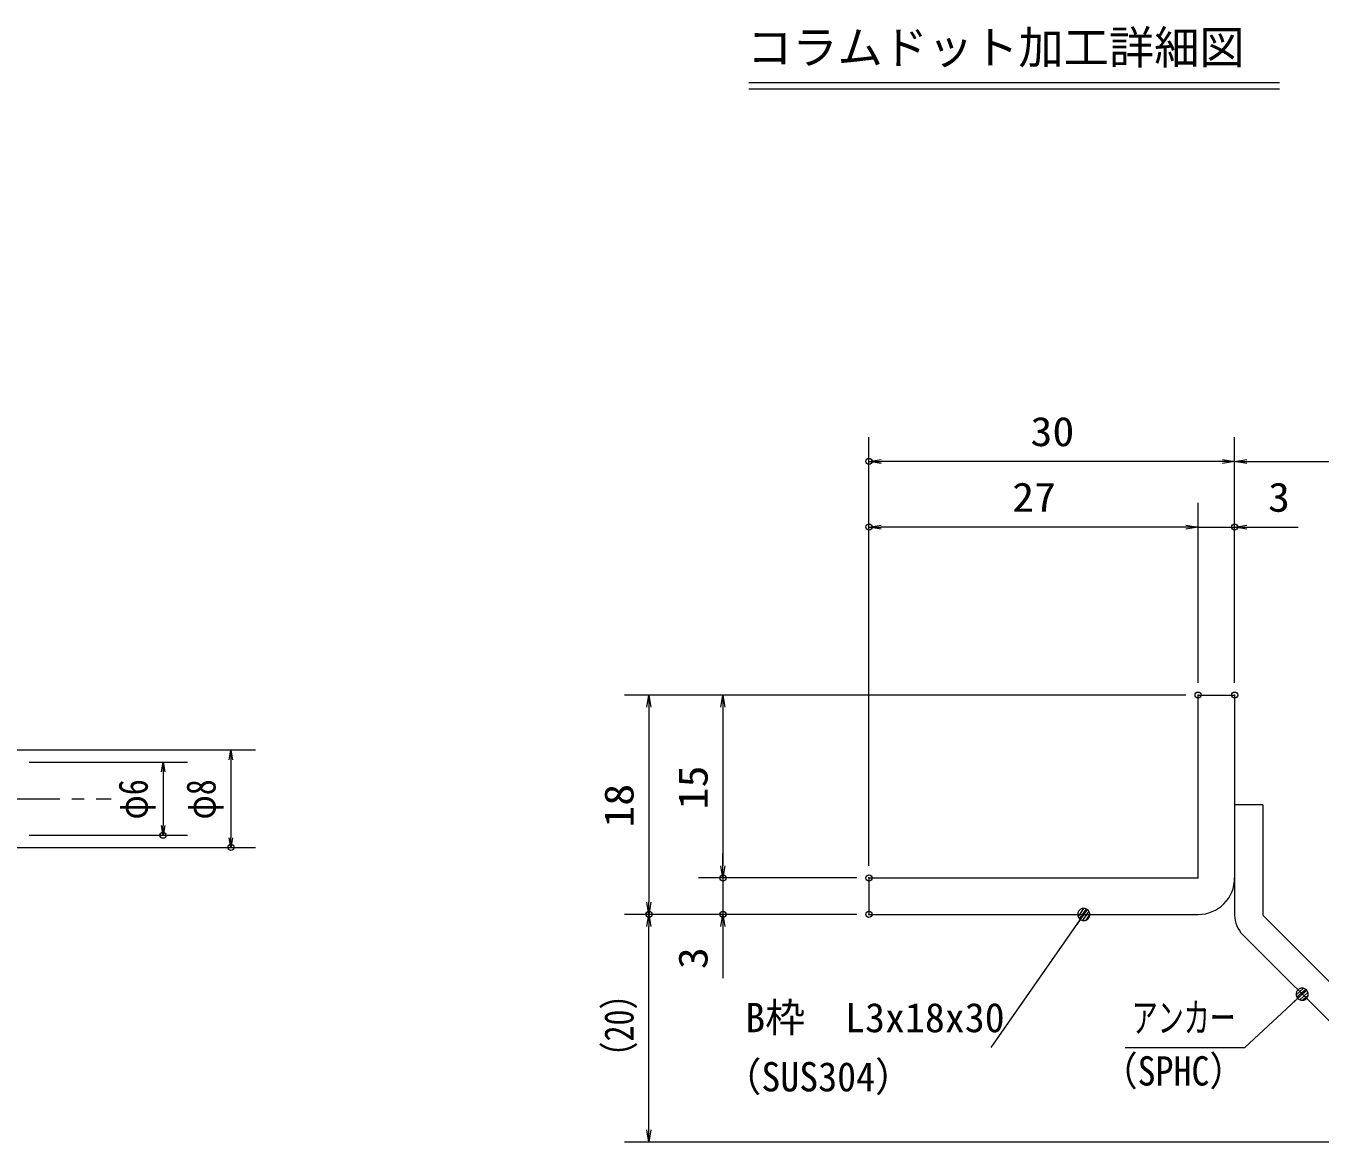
# Model space of a CAD drawing. Units: millimetres, scale not verified. Extents: x -1050 to 1050, y -742 to 742.
# Drawn here: x -222 to 309, y -460 to -2 of the extents above; entities that cross this region are included whole.
import ezdxf
from ezdxf.enums import TextEntityAlignment as Align

# ---------------------------------------------------------------- set-up
doc = ezdxf.new("R2010")
doc.units = ezdxf.units.MM
doc.header["$LTSCALE"] = 5
doc.header["$PDMODE"] = 32
doc.header["$PDSIZE"] = 2.5
doc.linetypes.add('CHAIN1', pattern=[8, 5, -1, 1, -1])
for name, color, linetype, lineweight in [('0-1_寸法注釈', 2, 'Continuous', 9), ('0-4_0', 2, 'Continuous', 9), ('0-5_DEFPOINTS', 134, 'Continuous', 9), ('0-6_枠', 7, 'Continuous', 9), ('0-8_アンカー', 7, 'Continuous', 9), ('0-9_中心線', 6, 'CHAIN1', 9)]:
    doc.layers.add(name, color=color, linetype=linetype, lineweight=lineweight)
doc.styles.add('HG丸ｺﾞｼｯｸM-PRO', font='')
doc.styles.add('ＭＳ ゴシック', font='')
doc.styles.get('HG丸ｺﾞｼｯｸM-PRO').set_extended_font_data('HG丸ｺﾞｼｯｸM-PRO')
doc.styles.get('ＭＳ ゴシック').set_extended_font_data('MS Gothic')

# ---------------------------------------------------------------- blocks, each defined once
blk = doc.blocks.new('_OPEN')
at = {"layer": '0-4_0'}
blk.add_line((0, 0), (-5, 0), dxfattribs=at)
blk.add_lwpolyline([(-5, 0.833), (0, 0), (-5, -0.833)], dxfattribs=at)
blk = doc.blocks.new('A$C6EB770D1')
at = {"layer": '0-8_アンカー'}
for p, q in [((130.257, 96.52), (45.237, 11.5)), ((138.388, 88.388), (130.257, 96.52)), ((138.388, 88.388), (53.368, 3.368)), ((0, 11.5), (45.237, 11.5)), ((0, 11.5), (0, 0)), ((0, 0), (45.237, 0))]:
    blk.add_line(p, q, dxfattribs=at)
blk.add_arc((45.237, 11.5), 11.5, 270, 315, dxfattribs=at)
blk = doc.blocks.new('_Dot')
at = {"layer": '0-4_0'}
for p, q in [((-2.5, 0), (-5, 0)), ((2.445, 0.5), (-2.445, 0.5)), ((1.997, 1.5), (-1.997, 1.5)), ((2.289, -0.995), (-2.289, -0.995)), ((1.499, -1.995), (-1.499, -1.995))]:
    blk.add_line(p, q, dxfattribs=at)
for points in [[(2.5, 0), (2.48, 0.313), (2.421, 0.622), (2.324, 0.92), (2.191, 1.204), (2.023, 1.469), (1.822, 1.711), (1.594, 1.926), (1.34, 2.111), (1.064, 2.262), (0.773, 2.378), (0.468, 2.456), (0.157, 2.495), (-0.157, 2.495), (-0.468, 2.456), (-0.773, 2.378), (-1.064, 2.262), (-1.34, 2.111), (-1.594, 1.926), (-1.822, 1.711), (-2.023, 1.469), (-2.191, 1.204), (-2.324, 0.92), (-2.421, 0.622), (-2.48, 0.313), (-2.5, 0), (0, 0)], [(-2.5, 0), (-2.48, -0.313), (-2.421, -0.622), (-2.324, -0.92), (-2.191, -1.204), (-2.023, -1.469), (-1.822, -1.711), (-1.594, -1.926), (-1.34, -2.111), (-1.064, -2.262), (-0.773, -2.378), (-0.468, -2.456), (-0.157, -2.495), (0.157, -2.495), (0.468, -2.456), (0.773, -2.378), (1.064, -2.262), (1.34, -2.111), (1.594, -1.926), (1.822, -1.711), (2.023, -1.469), (2.191, -1.204), (2.324, -0.92), (2.421, -0.622), (2.48, -0.313), (2.5, 0), (0, 0)]]:
    blk.add_lwpolyline(points, close=True, dxfattribs=at)

msp = doc.modelspace()

# ---------------------------------------------------------------- linework, layer by layer
at = {"layer": '0-1_寸法注釈'}
for p, q in [((74.641, -25.051), (292.381, -25.051)), ((74.641, -27.551), (292.381, -27.551)), ((123.93, -346.308), (123.93, -170.474)), ((273.93, -271.308), (273.93, -170.474)), ((273.93, -271.308), (273.93, -170.474)), ((268.93, -180.474), (128.93, -180.474)), ((278.93, -180.474), (365.45, -180.474)), ((123.93, -346.308), (123.93, -197.4)), ((258.93, -271.308), (258.93, -197.4)), ((258.93, -271.308), (258.93, -197.4)), ((273.93, -271.308), (273.93, -197.4)), ((253.93, -207.4), (128.93, -207.4)), ((253.93, -207.4), (248.93, -207.4)), ((258.93, -207.4), (273.93, -207.4)), ((278.93, -207.4), (300.043, -207.4)), ((253.93, -276.308), (23.705, -276.308)), ((253.93, -276.308), (54.081, -276.308)), ((33.705, -281.308), (33.705, -361.308)), ((64.081, -281.308), (64.081, -346.308)), ((-270.45, -298.808), (-127.687, -298.808)), ((-220.45, -303.808), (-155.522, -303.808)), ((-165.522, -307.808), (-165.522, -329.808)), ((-137.687, -302.808), (-137.687, -334.808)), ((-220.45, -333.808), (-155.522, -333.808)), ((-270.45, -338.808), (-127.687, -338.808)), ((64.081, -346.308), (64.081, -341.308)), ((118.93, -351.308), (54.081, -351.308)), ((118.93, -351.308), (54.081, -351.308)), ((64.081, -351.308), (64.081, -366.308)), ((118.93, -366.308), (23.705, -366.308)), ((118.93, -366.308), (23.705, -366.308)), ((33.705, -454.697), (33.705, -371.308)), ((118.93, -366.308), (54.081, -366.308)), ((64.081, -371.308), (64.081, -392.422)), ((174.029, -420.898), (211.499, -367.129)), ((357.318, -459.697), (23.705, -459.697))]:
    msp.add_line(p, q, dxfattribs=at)
msp.add_lwpolyline([(229.04, -420.928), (278.094, -420.928), (300.899, -399.689)], dxfattribs=at)
at = {"layer": '0-5_DEFPOINTS'}
for p in [(123.93, -180.474), (123.93, -207.4), (273.93, -207.4), (258.93, -276.308), (273.93, -276.308), (273.93, -276.308), (-165.522, -333.808), (-137.687, -338.808), (64.081, -351.308), (123.93, -351.308), (33.705, -366.308), (64.081, -366.308), (123.93, -366.308)]:
    msp.add_point(p, dxfattribs=at)
at = {"layer": '0-6_枠'}
for p, q in [((258.93, -276.308), (273.93, -276.308)), ((258.93, -351.308), (258.93, -276.308)), ((273.93, -276.308), (273.93, -351.308)), ((123.93, -351.308), (258.93, -351.308)), ((123.93, -351.308), (123.93, -366.308)), ((123.93, -366.308), (258.93, -366.308))]:
    msp.add_line(p, q, dxfattribs=at)
msp.add_arc((258.93, -351.308), 15, 270, 0, dxfattribs=at)
at = {"layer": '0-9_中心線'}
msp.add_line((-792.921, -318.808), (-186.852, -318.808), dxfattribs=at)

# ---------------------------------------------------------------- block references
at = {"layer": '0-1_寸法注釈'}
for name, p, rotation in [('_OPEN', (123.93, -180.474), 180), ('_OPEN', (273.93, -180.474), 180), ('_OPEN', (123.93, -207.4), 180), ('_OPEN', (273.93, -207.4), 180), ('_OPEN', (33.705, -276.308), 90), ('_OPEN', (64.081, -276.308), 90), ('_OPEN', (64.081, -351.308), 270), ('_OPEN', (64.081, -351.308), 270), ('_OPEN', (33.705, -366.308), 270), ('_Dot', (212.071, -366.308), 55.12857), ('_OPEN', (33.705, -366.308), 90), ('_OPEN', (64.081, -366.308), 90), ('_Dot', (301.645, -399.023), 41.73927), ('_OPEN', (33.705, -459.697), 270)]:
    msp.add_blockref(name, p, dxfattribs=dict(at, rotation=rotation))
for p in [(273.93, -180.474), (258.93, -207.4), (258.93, -207.4)]:
    msp.add_blockref('_OPEN', p, dxfattribs=at)
at = {"layer": '0-1_寸法注釈', "xscale": 0.8, "yscale": 0.8}
for p, rotation in [((-137.687, -298.808), 90), ((-165.522, -303.808), 90), ((-165.522, -333.808), 270), ((-137.687, -338.808), 270)]:
    msp.add_blockref('_OPEN', p, dxfattribs=dict(at, rotation=rotation))
at = {"layer": '0-8_アンカー', "rotation": 270}
msp.add_blockref('A$C6EB770D1', (273.93, -321.308), dxfattribs=at)

# ---------------------------------------------------------------- texts
at = {"layer": '0-1_寸法注釈', "color": 7}
for s, height, style, p in [('コラムドット加工詳細図', 13.6, 'HG丸ｺﾞｼｯｸM-PRO', (73.962, -21.478)), ('B枠\u3000L3x18x30', 12.02, 'ＭＳ ゴシック', (73.225, -418.211))]:
    msp.add_text(s, height=height, dxfattribs=dict(at, style=style)).set_placement(p, align=Align.BOTTOM_LEFT)
at = {"layer": '0-1_寸法注釈', "color": 7, "style": 'ＭＳ ゴシック'}
for s, width, p in [('30', 1.1, (190.197, -177.787)), ('27', 1.1, (182.697, -204.713)), ('3', 1.1, (287.62, -204.713)), ('アンカー', 0.65, (231.746, -418.241)), ('（SPHC）', 0.9, (219.385, -440.094)), ('（SUS304）', 0.95, (64.267, -442.479))]:
    msp.add_text(s, height=12.02, dxfattribs=dict(at, width=width)).set_placement(p, align=Align.BOTTOM_LEFT)
for s, width, p in [('15', 1.1, (61.394, -323.197)), ('φ6', 0.8, (-168.209, -327.323)), ('φ8', 0.8, (-140.374, -327.323)), ('18', 1.1, (31.017, -330.697)), ('3', 1.1, (61.394, -388.732)), ('（20）', 0.8, (31.017, -431.517))]:
    msp.add_text(s, height=12.02, rotation=90, dxfattribs=dict(at, width=width)).set_placement(p, align=Align.BOTTOM_LEFT)

doc.saveas('drawing.dxf')
